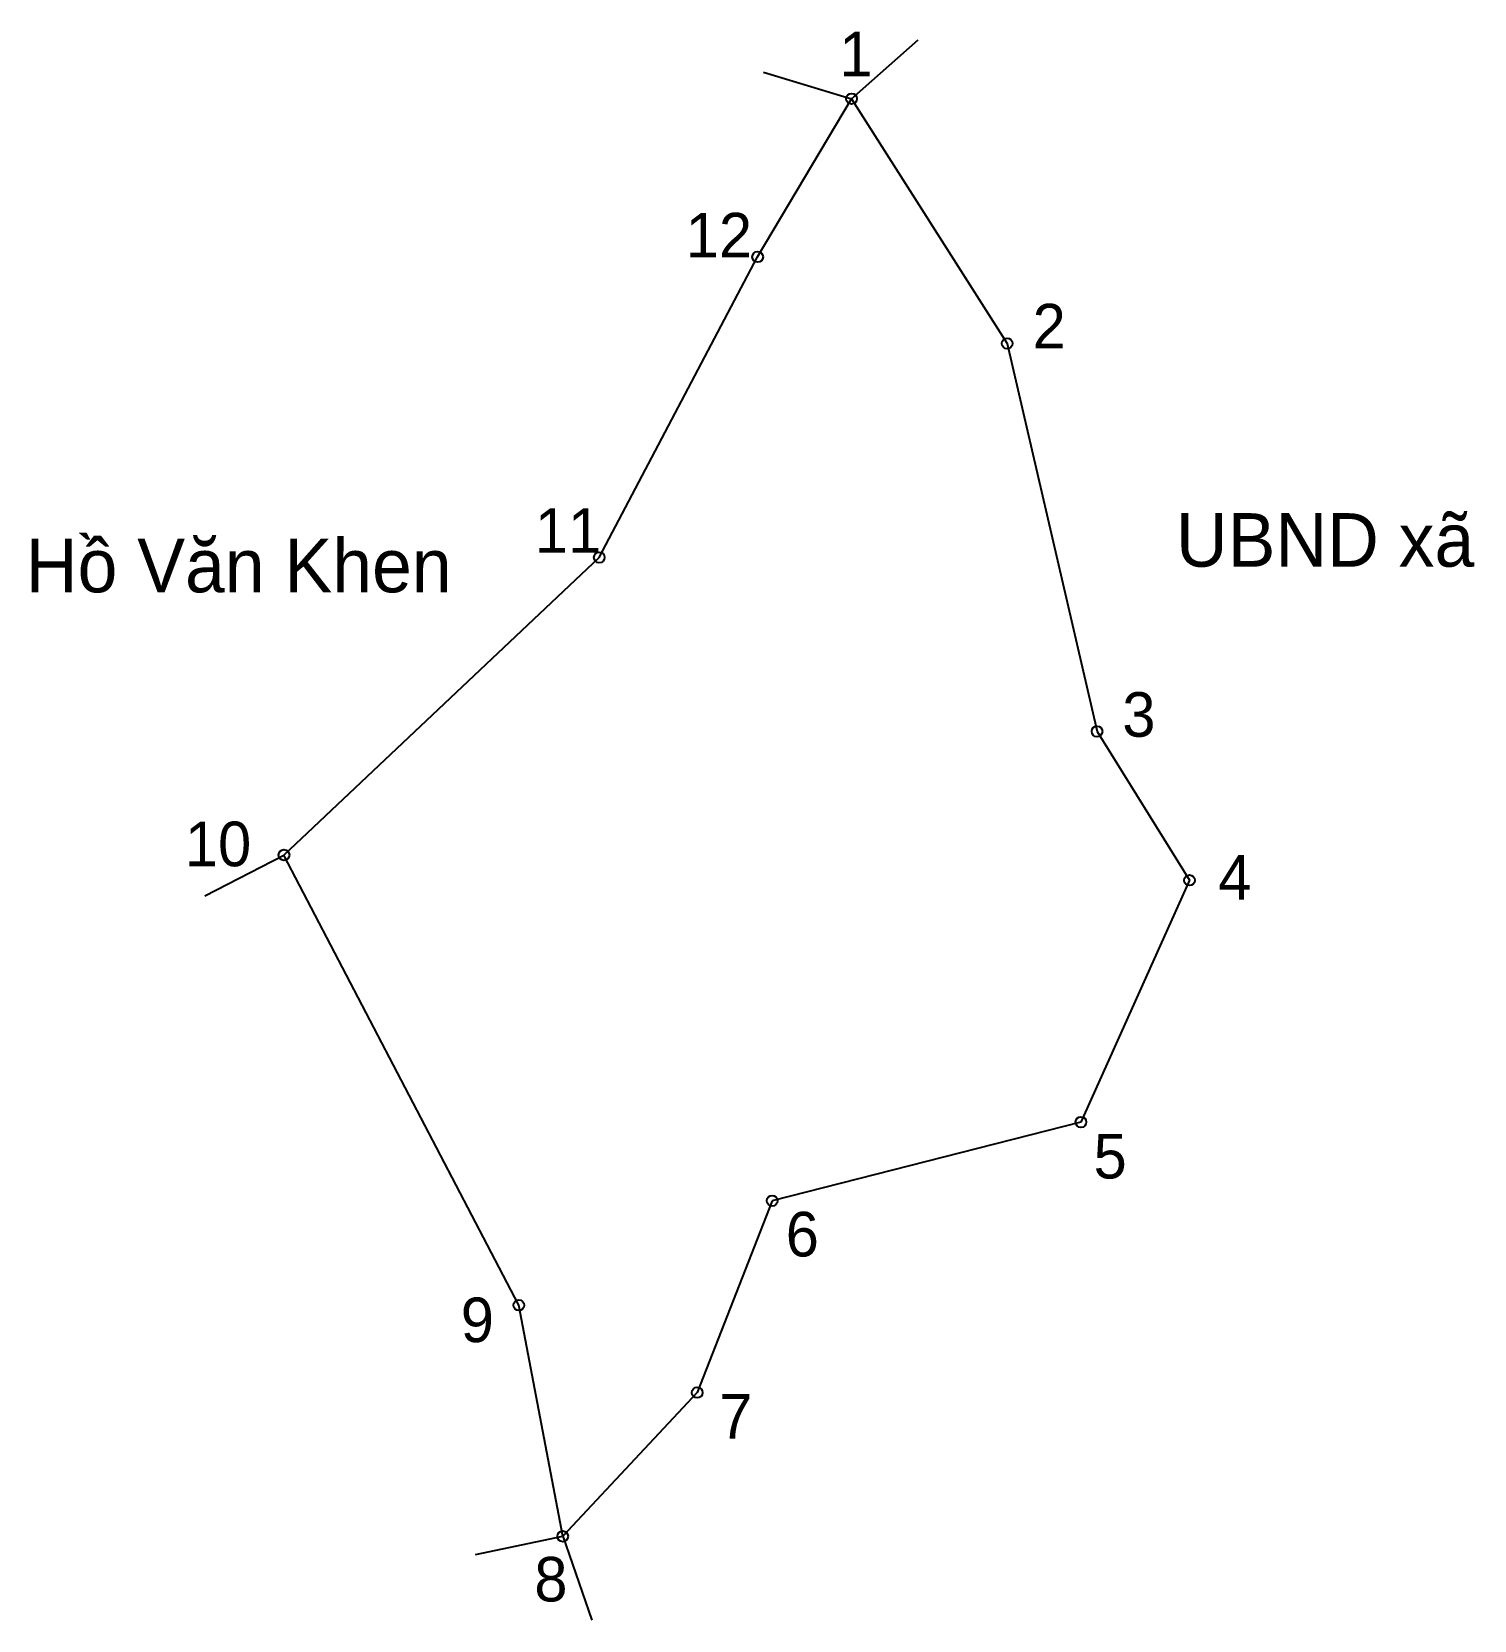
# Model space of a CAD drawing. Extents: x 547199 to 547361, y 1825804 to 1825983.
import ezdxf

# ---------------------------------------------------------------- set-up
doc = ezdxf.new("R2010")
doc.units = 0
for name, color, linetype in [('CanhThua', 7, 'Continuous'), ('MocDinhThua', 7, 'Continuous'), ('RauThua', 7, 'Continuous'), ('SoHieuDinhThua', 7, 'Continuous'), ('TenChuLanCan', 7, 'Continuous')]:
    doc.layers.add(name, color=color, linetype=linetype)

msp = doc.modelspace()

# ---------------------------------------------------------------- linework, layer by layer
at = {"layer": 'CanhThua'}
for p, q in [((547280.92, 1825957.65), (547291.48, 1825975.43)), ((547291.48, 1825975.43), (547308.97, 1825947.93)), ((547263.12, 1825923.88), (547280.92, 1825957.65)), ((547308.97, 1825947.93), (547319.07, 1825904.33)), ((547227.68, 1825890.44), (547263.12, 1825923.88)), ((547319.07, 1825904.33), (547329.46, 1825887.6)), ((547254.08, 1825839.85), (547227.68, 1825890.44)), ((547329.46, 1825887.6), (547317.26, 1825860.43)), ((547317.26, 1825860.43), (547282.55, 1825851.59)), ((547282.55, 1825851.59), (547274.13, 1825830.03)), ((547259.01, 1825813.88), (547254.08, 1825839.85)), ((547274.13, 1825830.03), (547259.01, 1825813.88))]:
    msp.add_line(p, q, dxfattribs=at)
at = {"layer": 'MocDinhThua'}
for centre in [(547291.48, 1825975.43), (547280.92, 1825957.65), (547308.97, 1825947.93), (547263.12, 1825923.88), (547319.07, 1825904.33), (547227.68, 1825890.44), (547329.46, 1825887.6), (547317.26, 1825860.43), (547282.55, 1825851.59), (547254.08, 1825839.85), (547274.13, 1825830.03), (547259.01, 1825813.88)]:
    msp.add_circle(centre, 0.602, dxfattribs=at)
at = {"layer": 'RauThua'}
for p, q in [((547291.48, 1825975.43), (547298.97, 1825982.04)), ((547281.58, 1825978.41), (547291.48, 1825975.43)), ((547218.77, 1825885.84), (547227.68, 1825890.44)), ((547249.21, 1825811.84), (547259.01, 1825813.88)), ((547259.01, 1825813.88), (547262.27, 1825804.45))]:
    msp.add_line(p, q, dxfattribs=at)

# ---------------------------------------------------------------- texts
at = {"layer": 'SoHieuDinhThua'}
for s, height, p in [('1', 5.01, (547290.1, 1825977.94)), ('12', 5.013, (547272.84, 1825957.59)), ('2', 5.01, (547311.83, 1825947.37)), ('11', 5.013, (547255.88, 1825924.4)), ('3', 5.01, (547321.91, 1825903.73)), ('10', 5.013, (547216.54, 1825889.18)), ('4', 5.01, (547332.69, 1825885.43)), ('5', 5.01, (547318.68, 1825854.09)), ('6', 5.01, (547284.08, 1825845.33)), ('9', 5.01, (547247.55, 1825835.7)), ('7', 5.01, (547276.59, 1825824.85)), ('8', 5.01, (547255.82, 1825806.56))]:
    msp.add_text(s, height=height, dxfattribs=at).set_placement(p)
at = {"layer": 'TenChuLanCan'}
for s, height, p in [('UBND xã', 6.016, (547327.94, 1825922.84)), ('Hồ Văn Khen', 6.0162, (547198.67, 1825919.96))]:
    msp.add_text(s, height=height, dxfattribs=at).set_placement(p)

doc.saveas('drawing.dxf')
